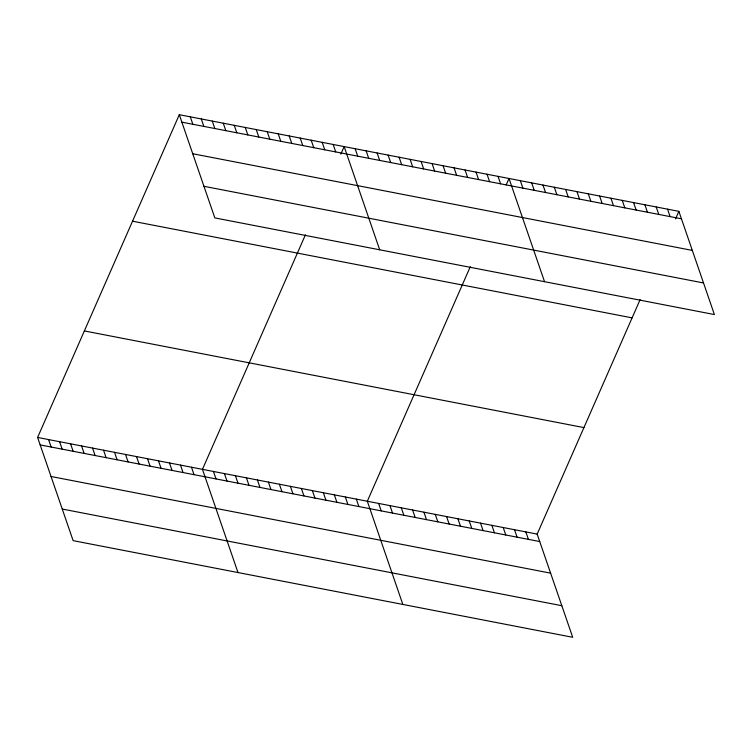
<?xml version="1.0" encoding="UTF-8"?>
<svg xmlns="http://www.w3.org/2000/svg" width="752" height="752" viewBox="0 0 752 752"><rect width="100%" height="100%" fill="white"/><g stroke="black" fill="none" stroke-linecap="round" stroke-linejoin="round"><path stroke-width="1.13" d="M640.131 299.569L537.163 534.099L572.704 637.301L73.132 540.65L37.6 437.448L179.296 114.699L678.868 211.35L714.4 314.552L214.837 217.901L179.296 114.699M305.425 234.812L202.457 469.342L237.989 572.545M340.853 154.122L344.153 146.593L379.694 249.796M470.282 266.706L367.314 501.236L402.846 604.439M506.181 184.945L509.01 178.487L544.551 281.69M675.559 218.879L678.868 211.35M181.862 122.153L681.434 218.804M192.747 153.746L692.31 250.407M203.952 186.299L703.524 282.959M132.54 221.201L632.103 317.861M84.365 330.936L583.928 427.597M37.6 437.448L537.163 534.099M40.166 444.902L539.729 541.553M51.042 476.495L550.614 573.156M62.256 509.048L561.819 605.708M667.541 209.159L670.107 216.614M656.214 206.969L658.78 214.423M644.896 204.779L647.463 212.233M633.569 202.589L636.136 210.043M622.252 200.399L624.818 207.853M610.925 198.208L613.491 205.663M599.598 196.018L602.164 203.472M588.28 193.828L590.846 201.282M576.953 191.638L579.519 199.092M565.626 189.448L568.192 196.902M554.309 187.257L556.875 194.702M542.982 185.058L545.548 192.512M531.664 182.868L534.23 190.322M520.337 180.677L522.903 188.132M498.021 176.363L500.588 183.817M487.033 174.238L489.599 181.693M476.044 172.114L478.61 179.568M465.046 169.98L467.612 177.434M454.058 167.856L456.624 175.31M443.069 165.731L445.635 173.186M432.08 163.607L434.647 171.061M421.092 161.483L423.658 168.927M410.094 159.349L412.669 166.803M399.105 157.224L401.671 164.679M525.845 531.908L528.412 539.363M388.117 155.1L390.683 162.554M514.518 529.718L517.085 537.172M377.128 152.976L379.694 160.43M503.201 527.528L505.767 534.982M366.139 150.842L368.706 158.296M491.874 525.338L494.44 532.792M355.141 148.717L357.717 156.172M480.547 523.148L483.113 530.602M469.229 520.957L471.795 528.412M333.164 144.469L335.73 151.923M457.902 518.767L460.468 526.221M322.176 142.344L324.742 149.798M446.575 516.577L449.141 524.031M311.187 140.21L313.753 147.665M435.258 514.387L437.824 521.841M300.189 138.086L302.765 145.54M423.931 512.197L426.497 519.651M289.2 135.962L291.767 143.416M412.613 510.006L415.179 517.461M278.212 133.837L280.778 141.291M401.286 507.816L403.852 515.27M267.223 131.713L269.789 139.158M389.959 505.626L392.525 513.071M256.235 129.579L258.801 137.033M378.641 503.436L381.208 510.881M245.237 127.455L247.812 134.909M234.248 125.33L236.814 132.784M356.326 499.112L358.892 506.566M223.259 123.206L225.826 130.66M345.337 496.987L347.903 504.442M212.271 121.072L214.837 128.526M334.339 494.863L336.905 502.317M201.282 118.948L203.848 126.402M323.351 492.739L325.917 500.183M190.284 116.823L192.86 124.277M312.362 490.605L314.928 498.059M301.373 488.48L303.94 495.935M290.385 486.356L292.951 493.81M279.387 484.232L281.953 491.686M268.398 482.107L270.964 489.552M257.41 479.973L259.976 487.428M246.421 477.849L248.987 485.303M235.432 475.725L237.999 483.179M224.434 473.6L227.001 481.054M213.446 471.466L216.012 478.921M191.469 467.218L194.035 474.672M180.48 465.093L183.046 472.547M169.482 462.969L172.048 470.414M158.493 460.835L161.06 468.289M147.505 458.711L150.071 466.165M136.516 456.586L139.082 464.04M125.528 454.462L128.094 461.916M114.53 452.337L117.096 459.782M103.541 450.204L106.107 457.658M92.552 448.079L95.119 455.533M81.564 445.955L84.13 453.409M70.575 443.83L73.141 451.285M59.577 441.697L62.143 449.151M48.589 439.572L51.155 447.026"/></g></svg>
